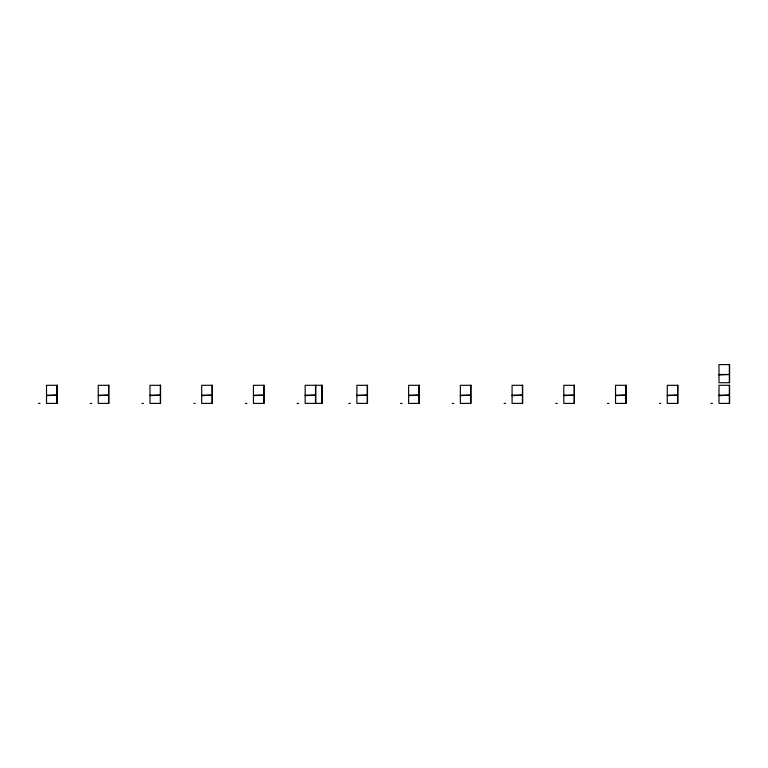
<?xml version="1.0" encoding="UTF-8"?>
<svg xmlns="http://www.w3.org/2000/svg" width="768" height="768" viewBox="0 0 768 768"><rect width="100%" height="100%" fill="white"/><g stroke="black" fill="none" stroke-linecap="round" stroke-linejoin="round"><path stroke-width="1.15" d="M718.992 374.486L729.082 374.486L718.992 374.947M46.522 395.174L56.611 395.174L46.522 395.635M98.246 395.174L108.336 395.174L98.246 395.635M149.981 395.174L160.061 395.174L149.981 395.635M201.706 395.174L211.795 395.174L201.706 395.635M253.44 395.174L263.52 395.174L253.44 395.635M305.165 395.174L315.254 395.174L305.165 395.635M356.89 395.174L366.979 395.174L356.89 395.635M408.624 395.174L418.714 395.174L408.624 395.635M460.349 395.174L470.438 395.174L460.349 395.635M512.083 395.174L522.163 395.174L512.083 395.635M563.808 395.174L573.898 395.174L563.808 395.635M615.542 395.174L625.622 395.174L615.542 395.635M667.267 395.174L677.357 395.174L667.267 395.635M718.992 395.174L729.082 395.174L718.992 395.635M38.41 403.402L40.003 403.402M90.154 403.402L91.728 403.402M141.878 403.402L143.453 403.402M193.93 403.402L195.187 403.402M245.328 403.402L246.912 403.402M297.053 403.402L298.646 403.402M348.778 403.402L350.381 403.402M400.522 403.402L402.115 403.402M452.246 403.402L453.83 403.402M504.077 403.402L505.565 403.402M555.706 403.402L557.29 403.402M607.421 403.402L609.024 403.402M659.491 403.402L660.749 403.402M710.89 403.402L712.474 403.402M729.341 364.598L729.341 382.704M729.341 385.296L729.341 403.402M677.616 385.296L677.616 403.402M625.882 385.296L625.882 403.402M574.157 385.296L574.157 403.402M522.422 385.296L522.422 403.402M470.698 385.296L470.698 403.402M418.973 385.296L418.973 403.402M367.238 385.296L367.238 403.402M321.888 385.296L321.888 403.402M321.648 385.296L321.648 403.402M315.773 385.296L315.773 403.402M315.514 385.296L315.514 403.402M263.779 385.296L263.779 403.402M212.054 385.296L212.054 403.402M160.32 385.296L160.32 403.402M108.595 385.296L108.595 403.402M56.87 385.296L56.87 403.402M729.6 364.598L718.992 364.598L718.992 382.704L729.6 382.704L729.6 364.598M57.12 385.296L46.522 385.296L46.522 403.402L57.12 403.402L57.12 385.296M108.854 385.296L98.246 385.296L98.246 403.402L108.854 403.402L108.854 385.296M160.579 385.296L149.981 385.296L149.981 403.402L160.579 403.402L160.579 385.296M212.314 385.296L201.706 385.296L201.706 403.402L212.314 403.402L212.314 385.296M264.038 385.296L253.44 385.296L253.44 403.402L264.038 403.402L264.038 385.296M322.109 385.296L305.165 385.296L305.165 403.402L322.109 403.402L322.109 385.296M367.498 385.296L356.89 385.296L356.89 403.402L367.498 403.402L367.498 385.296M419.222 385.296L408.624 385.296L408.624 403.402L419.222 403.402L419.222 385.296M470.957 385.296L460.349 385.296L460.349 403.402L470.957 403.402L470.957 385.296M522.682 385.296L512.083 385.296L512.083 403.402L522.682 403.402L522.682 385.296M574.416 385.296L563.808 385.296L563.808 403.402L574.416 403.402L574.416 385.296M626.141 385.296L615.542 385.296L615.542 403.402L626.141 403.402L626.141 385.296M677.875 385.296L667.267 385.296L667.267 403.402L677.875 403.402L677.875 385.296M729.6 385.296L718.992 385.296L718.992 403.402L729.6 403.402L729.6 385.296"/></g></svg>
